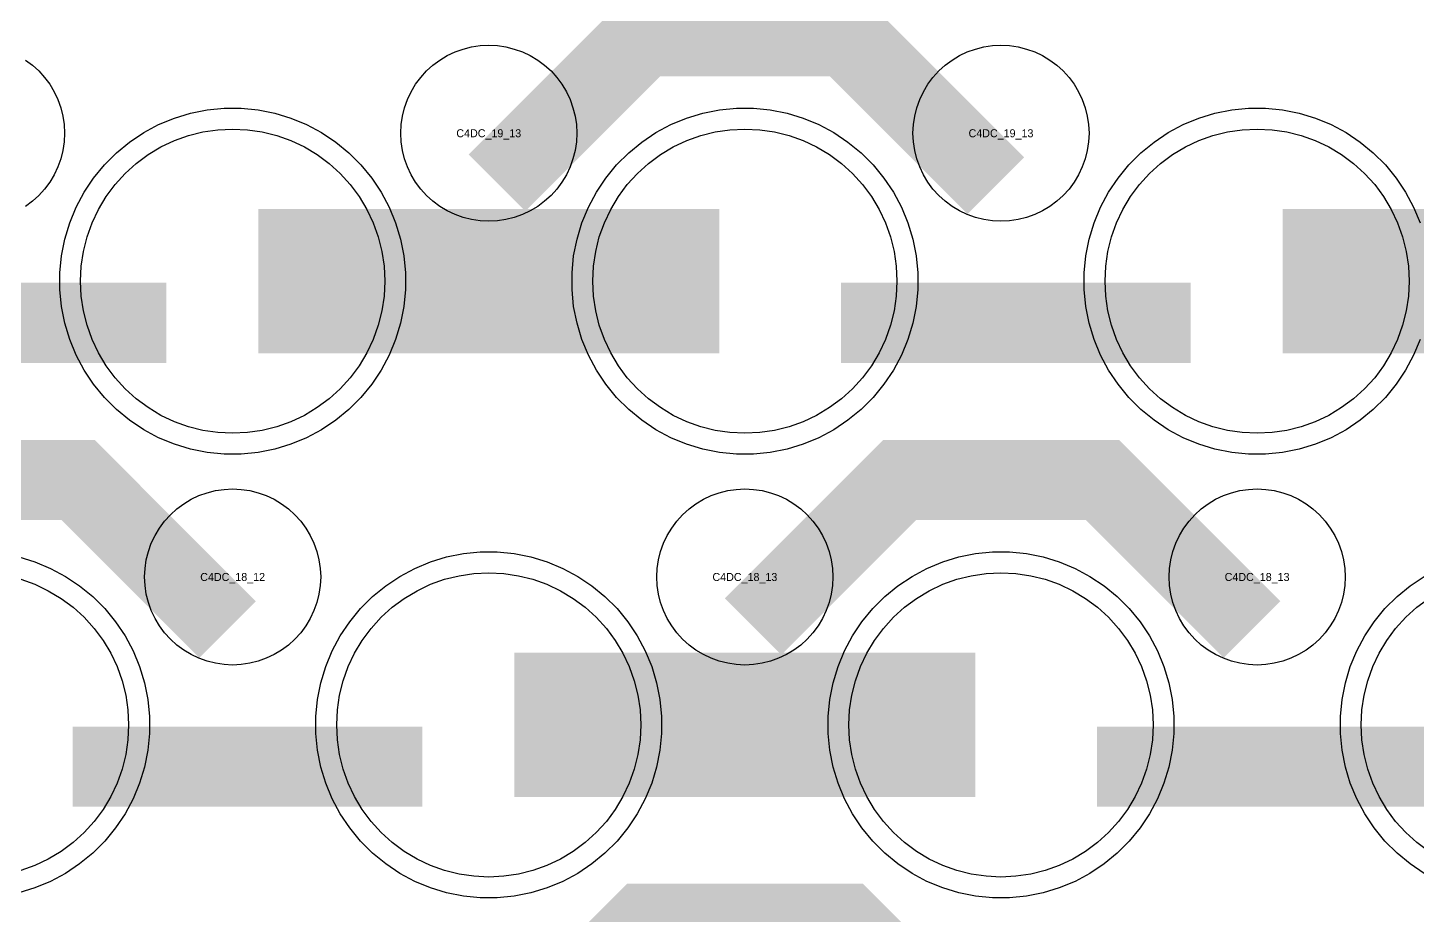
# Model space of a CAD drawing. Extents: x -11880 to 11880, y -14992 to 14992.
# Drawn here: x -7984 to -7550, y -12404.8 to -12127.7 of the extents above; entities that cross this region are included whole.
import ezdxf
from ezdxf.enums import TextEntityAlignment as Align

# ---------------------------------------------------------------- set-up
doc = ezdxf.new("R2010")
doc.units = 0
doc.header["$MEASUREMENT"] = 0
for name, color, linetype in [('GDS_775_DT_237', 138, 'CONTINUOUS'), ('RDL1_FS', 34, 'CONTINUOUS'), ('RDL_BS', 160, 'CONTINUOUS')]:
    doc.layers.add(name, color=color, linetype=linetype)

msp = doc.modelspace()

# ---------------------------------------------------------------- linework, layer by layer
at = {"layer": 'RDL1_FS', "color": 240, "true_color": 0xed1f24}
for points in [[(-7920, -12254.354), (-7924.657, -12254.125), (-7929.268, -12253.441), (-7933.791, -12252.309), (-7938.181, -12250.737), (-7942.395, -12248.745), (-7946.395, -12246.347), (-7950.14, -12243.569), (-7953.594, -12240.439), (-7956.724, -12236.985), (-7959.502, -12233.24), (-7961.9, -12229.24), (-7963.892, -12225.026), (-7965.464, -12220.636), (-7966.596, -12216.113), (-7967.28, -12211.502), (-7967.509, -12206.845), (-7967.28, -12202.188), (-7966.596, -12197.577), (-7965.464, -12193.054), (-7963.892, -12188.664), (-7961.9, -12184.45), (-7959.502, -12180.45), (-7956.724, -12176.705), (-7953.594, -12173.251), (-7950.14, -12170.121), (-7946.395, -12167.343), (-7942.395, -12164.945), (-7938.181, -12162.953), (-7933.791, -12161.381), (-7929.268, -12160.249), (-7924.657, -12159.565), (-7920, -12159.336), (-7915.343, -12159.565), (-7910.732, -12160.249), (-7906.209, -12161.381), (-7901.819, -12162.953), (-7897.605, -12164.945), (-7893.605, -12167.343), (-7889.86, -12170.121), (-7886.406, -12173.251), (-7883.276, -12176.705), (-7880.498, -12180.45), (-7878.1, -12184.45), (-7876.108, -12188.664), (-7874.536, -12193.054), (-7873.404, -12197.577), (-7872.72, -12202.188), (-7872.491, -12206.845), (-7872.72, -12211.502), (-7873.404, -12216.113), (-7874.536, -12220.636), (-7876.108, -12225.026), (-7878.1, -12229.24), (-7880.498, -12233.24), (-7883.276, -12236.985), (-7886.406, -12240.439), (-7889.86, -12243.569), (-7893.605, -12246.347), (-7897.605, -12248.745), (-7901.819, -12250.737), (-7906.209, -12252.309), (-7910.732, -12253.441), (-7915.343, -12254.125)], [(-7760, -12254.354), (-7764.657, -12254.125), (-7769.268, -12253.441), (-7773.791, -12252.309), (-7778.181, -12250.737), (-7782.395, -12248.745), (-7786.395, -12246.347), (-7790.14, -12243.569), (-7793.594, -12240.439), (-7796.724, -12236.985), (-7799.502, -12233.24), (-7801.9, -12229.24), (-7803.892, -12225.026), (-7805.464, -12220.636), (-7806.596, -12216.113), (-7807.28, -12211.502), (-7807.509, -12206.845), (-7807.28, -12202.188), (-7806.596, -12197.577), (-7805.464, -12193.054), (-7803.892, -12188.664), (-7801.9, -12184.45), (-7799.502, -12180.45), (-7796.724, -12176.705), (-7793.594, -12173.251), (-7790.14, -12170.121), (-7786.395, -12167.343), (-7782.395, -12164.945), (-7778.181, -12162.953), (-7773.791, -12161.381), (-7769.268, -12160.249), (-7764.657, -12159.565), (-7760, -12159.336), (-7755.343, -12159.565), (-7750.732, -12160.249), (-7746.209, -12161.381), (-7741.819, -12162.953), (-7737.605, -12164.945), (-7733.605, -12167.343), (-7729.86, -12170.121), (-7726.406, -12173.251), (-7723.276, -12176.705), (-7720.498, -12180.45), (-7718.1, -12184.45), (-7716.108, -12188.664), (-7714.536, -12193.054), (-7713.404, -12197.577), (-7712.72, -12202.188), (-7712.491, -12206.845), (-7712.72, -12211.502), (-7713.404, -12216.113), (-7714.536, -12220.636), (-7716.108, -12225.026), (-7718.1, -12229.24), (-7720.498, -12233.24), (-7723.276, -12236.985), (-7726.406, -12240.439), (-7729.86, -12243.569), (-7733.605, -12246.347), (-7737.605, -12248.745), (-7741.819, -12250.737), (-7746.209, -12252.309), (-7750.732, -12253.441), (-7755.343, -12254.125)], [(-7600, -12254.354), (-7604.657, -12254.125), (-7609.268, -12253.441), (-7613.791, -12252.309), (-7618.181, -12250.737), (-7622.395, -12248.745), (-7626.395, -12246.347), (-7630.14, -12243.569), (-7633.594, -12240.439), (-7636.724, -12236.985), (-7639.502, -12233.24), (-7641.9, -12229.24), (-7643.892, -12225.026), (-7645.464, -12220.636), (-7646.596, -12216.113), (-7647.28, -12211.502), (-7647.509, -12206.845), (-7647.28, -12202.188), (-7646.596, -12197.577), (-7645.464, -12193.054), (-7643.892, -12188.664), (-7641.9, -12184.45), (-7639.502, -12180.45), (-7636.724, -12176.705), (-7633.594, -12173.251), (-7630.14, -12170.121), (-7626.395, -12167.343), (-7622.395, -12164.945), (-7618.181, -12162.953), (-7613.791, -12161.381), (-7609.268, -12160.249), (-7604.657, -12159.565), (-7600, -12159.336), (-7595.343, -12159.565), (-7590.732, -12160.249), (-7586.209, -12161.381), (-7581.819, -12162.953), (-7577.605, -12164.945), (-7573.605, -12167.343), (-7569.86, -12170.121), (-7566.406, -12173.251), (-7563.276, -12176.705), (-7560.498, -12180.45), (-7558.1, -12184.45), (-7556.108, -12188.664), (-7554.536, -12193.054), (-7553.404, -12197.577), (-7552.72, -12202.188), (-7552.491, -12206.845), (-7552.72, -12211.502), (-7553.404, -12216.113), (-7554.536, -12220.636), (-7556.108, -12225.026), (-7558.1, -12229.24), (-7560.498, -12233.24), (-7563.276, -12236.985), (-7566.406, -12240.439), (-7569.86, -12243.569), (-7573.605, -12246.347), (-7577.605, -12248.745), (-7581.819, -12250.737), (-7586.209, -12252.309), (-7590.732, -12253.441), (-7595.343, -12254.125)]]:
    msp.add_lwpolyline(points, close=True, dxfattribs=at)
for points in [[(-7911.998, -12206.845, 45, 45, 0), (-7839.998, -12206.845, 45, 45, 0)], [(-7839.998, -12206.845, 45, 45, 0), (-7767.998, -12206.845, 45, 45, 0)], [(-7591.998, -12206.845, 45, 45, 0), (-7519.998, -12206.845, 45, 45, 0)]]:
    msp.add_lwpolyline(points, format="xyseb", dxfattribs=at)
at = {"layer": 'RDL1_FS'}
for points in [[(-7840, -12392.919), (-7844.657, -12392.69), (-7849.268, -12392.006), (-7853.791, -12390.874), (-7858.181, -12389.302), (-7862.395, -12387.31), (-7866.395, -12384.912), (-7870.14, -12382.134), (-7873.594, -12379.004), (-7876.724, -12375.55), (-7879.502, -12371.805), (-7881.9, -12367.805), (-7883.892, -12363.591), (-7885.464, -12359.201), (-7886.596, -12354.678), (-7887.28, -12350.067), (-7887.509, -12345.41), (-7887.28, -12340.753), (-7886.596, -12336.142), (-7885.464, -12331.619), (-7883.892, -12327.229), (-7881.9, -12323.015), (-7879.502, -12319.015), (-7876.724, -12315.27), (-7873.594, -12311.816), (-7870.14, -12308.686), (-7866.395, -12305.908), (-7862.395, -12303.51), (-7858.181, -12301.518), (-7853.791, -12299.946), (-7849.268, -12298.814), (-7844.657, -12298.13), (-7840, -12297.901), (-7835.343, -12298.13), (-7830.732, -12298.814), (-7826.209, -12299.946), (-7821.819, -12301.518), (-7817.605, -12303.51), (-7813.605, -12305.908), (-7809.86, -12308.686), (-7806.406, -12311.816), (-7803.276, -12315.27), (-7800.498, -12319.015), (-7798.1, -12323.015), (-7796.108, -12327.229), (-7794.536, -12331.619), (-7793.404, -12336.142), (-7792.72, -12340.753), (-7792.491, -12345.41), (-7792.72, -12350.067), (-7793.404, -12354.678), (-7794.536, -12359.201), (-7796.108, -12363.591), (-7798.1, -12367.805), (-7800.498, -12371.805), (-7803.276, -12375.55), (-7806.406, -12379.004), (-7809.86, -12382.134), (-7813.605, -12384.912), (-7817.605, -12387.31), (-7821.819, -12389.302), (-7826.209, -12390.874), (-7830.732, -12392.006), (-7835.343, -12392.69)], [(-7680, -12392.919), (-7684.657, -12392.69), (-7689.268, -12392.006), (-7693.791, -12390.874), (-7698.181, -12389.302), (-7702.395, -12387.31), (-7706.395, -12384.912), (-7710.14, -12382.134), (-7713.594, -12379.004), (-7716.724, -12375.55), (-7719.502, -12371.805), (-7721.9, -12367.805), (-7723.892, -12363.591), (-7725.464, -12359.201), (-7726.596, -12354.678), (-7727.28, -12350.067), (-7727.509, -12345.41), (-7727.28, -12340.753), (-7726.596, -12336.142), (-7725.464, -12331.619), (-7723.892, -12327.229), (-7721.9, -12323.015), (-7719.502, -12319.015), (-7716.724, -12315.27), (-7713.594, -12311.816), (-7710.14, -12308.686), (-7706.395, -12305.908), (-7702.395, -12303.51), (-7698.181, -12301.518), (-7693.791, -12299.946), (-7689.268, -12298.814), (-7684.657, -12298.13), (-7680, -12297.901), (-7675.343, -12298.13), (-7670.732, -12298.814), (-7666.209, -12299.946), (-7661.819, -12301.518), (-7657.605, -12303.51), (-7653.605, -12305.908), (-7649.86, -12308.686), (-7646.406, -12311.816), (-7643.276, -12315.27), (-7640.498, -12319.015), (-7638.1, -12323.015), (-7636.108, -12327.229), (-7634.536, -12331.619), (-7633.404, -12336.142), (-7632.72, -12340.753), (-7632.491, -12345.41), (-7632.72, -12350.067), (-7633.404, -12354.678), (-7634.536, -12359.201), (-7636.108, -12363.591), (-7638.1, -12367.805), (-7640.498, -12371.805), (-7643.276, -12375.55), (-7646.406, -12379.004), (-7649.86, -12382.134), (-7653.605, -12384.912), (-7657.605, -12387.31), (-7661.819, -12389.302), (-7666.209, -12390.874), (-7670.732, -12392.006), (-7675.343, -12392.69)]]:
    msp.add_lwpolyline(points, close=True, dxfattribs=at)
for points in [[(-7986.209, -12299.946), (-7981.819, -12301.518), (-7977.605, -12303.51), (-7973.605, -12305.908), (-7969.86, -12308.686), (-7966.406, -12311.816), (-7963.276, -12315.27), (-7960.498, -12319.015), (-7958.1, -12323.015), (-7956.108, -12327.229), (-7954.536, -12331.619), (-7953.404, -12336.142), (-7952.72, -12340.753), (-7952.491, -12345.41), (-7952.72, -12350.067), (-7953.404, -12354.678), (-7954.536, -12359.201), (-7956.108, -12363.591), (-7958.1, -12367.805), (-7960.498, -12371.805), (-7963.276, -12375.55), (-7966.406, -12379.004), (-7969.86, -12382.134), (-7973.605, -12384.912), (-7977.605, -12387.31), (-7981.819, -12389.302), (-7986.209, -12390.874)], [(-7546.395, -12384.912), (-7550.14, -12382.134), (-7553.594, -12379.004), (-7556.724, -12375.55), (-7559.502, -12371.805), (-7561.9, -12367.805), (-7563.892, -12363.591), (-7565.464, -12359.201), (-7566.596, -12354.678), (-7567.28, -12350.067), (-7567.509, -12345.41), (-7567.28, -12340.753), (-7566.596, -12336.142), (-7565.464, -12331.619), (-7563.892, -12327.229), (-7561.9, -12323.015), (-7559.502, -12319.015), (-7556.724, -12315.27), (-7553.594, -12311.816), (-7550.14, -12308.686), (-7546.395, -12305.908)]]:
    msp.add_lwpolyline(points, dxfattribs=at)
for points in [[(-7831.998, -12345.41, 45, 45, 0), (-7759.998, -12345.41, 45, 45, 0)], [(-7759.998, -12345.41, 45, 45, 0), (-7687.998, -12345.41, 45, 45, 0)]]:
    msp.add_lwpolyline(points, format="xyseb", dxfattribs=at)
at = {"layer": 'RDL_BS'}
for points in [[(-7837.438, -12176.159, 25, 25, 0), (-7791.623, -12130.344, 25, 25, 0), (-7758.07, -12130.344, 25, 25, 0)], [(-7681.599, -12177.058, 25, 25, 0), (-7728.313, -12130.344, 25, 25, 0), (-7758.071, -12130.344, 25, 25, 0)], [(-7921.599, -12315.623, 25, 25, 0), (-7968.313, -12268.909, 25, 25, 0), (-7998.071, -12268.909, 25, 25, 0)], [(-7757.438, -12314.724, 25, 25, 0), (-7711.623, -12268.909, 25, 25, 0), (-7678.07, -12268.909, 25, 25, 0)], [(-7601.599, -12315.623, 25, 25, 0), (-7648.313, -12268.909, 25, 25, 0), (-7678.071, -12268.909, 25, 25, 0)], [(-7969.984, -12358.423, 25, 25, 0), (-7860.719, -12358.423, 25, 25, 0)], [(-7649.984, -12358.423, 25, 25, 0), (-7540.719, -12358.423, 25, 25, 0)], [(-7837.438, -12453.289, 25, 25, 0), (-7791.623, -12407.474, 25, 25, 0), (-7758.07, -12407.474, 25, 25, 0)], [(-7681.599, -12454.188, 25, 25, 0), (-7728.313, -12407.474, 25, 25, 0), (-7758.071, -12407.474, 25, 25, 0)]]:
    msp.add_lwpolyline(points, format="xyseb", dxfattribs=at)
for points in [[(-7840, -12188.151), (-7842.693, -12188.019), (-7845.365, -12187.623), (-7847.984, -12186.966), (-7850.519, -12186.059), (-7852.956, -12184.907), (-7855.28, -12183.514), (-7857.443, -12181.911), (-7859.442, -12180.099), (-7861.254, -12178.1), (-7862.857, -12175.937), (-7864.25, -12173.613), (-7865.402, -12171.176), (-7866.309, -12168.641), (-7866.966, -12166.022), (-7867.362, -12163.35), (-7867.494, -12160.657), (-7867.362, -12157.964), (-7866.966, -12155.292), (-7866.309, -12152.673), (-7865.402, -12150.138), (-7864.25, -12147.701), (-7862.857, -12145.377), (-7861.254, -12143.214), (-7859.442, -12141.215), (-7857.443, -12139.403), (-7855.28, -12137.8), (-7852.956, -12136.407), (-7850.519, -12135.255), (-7847.984, -12134.348), (-7845.365, -12133.691), (-7842.693, -12133.295), (-7840, -12133.163), (-7837.307, -12133.295), (-7834.635, -12133.691), (-7832.016, -12134.348), (-7829.481, -12135.255), (-7827.044, -12136.407), (-7824.72, -12137.8), (-7822.557, -12139.403), (-7820.558, -12141.215), (-7818.746, -12143.214), (-7817.143, -12145.377), (-7815.75, -12147.701), (-7814.598, -12150.138), (-7813.691, -12152.673), (-7813.034, -12155.292), (-7812.638, -12157.964), (-7812.506, -12160.657), (-7812.638, -12163.35), (-7813.034, -12166.022), (-7813.691, -12168.641), (-7814.598, -12171.176), (-7815.75, -12173.613), (-7817.143, -12175.937), (-7818.746, -12178.1), (-7820.558, -12180.099), (-7822.557, -12181.911), (-7824.72, -12183.514), (-7827.044, -12184.907), (-7829.481, -12186.059), (-7832.016, -12186.966), (-7834.635, -12187.623), (-7837.307, -12188.019)], [(-7680, -12188.151), (-7682.693, -12188.019), (-7685.365, -12187.623), (-7687.984, -12186.966), (-7690.519, -12186.059), (-7692.956, -12184.907), (-7695.28, -12183.514), (-7697.443, -12181.911), (-7699.442, -12180.099), (-7701.254, -12178.1), (-7702.857, -12175.937), (-7704.25, -12173.613), (-7705.402, -12171.176), (-7706.309, -12168.641), (-7706.966, -12166.022), (-7707.362, -12163.35), (-7707.494, -12160.657), (-7707.362, -12157.964), (-7706.966, -12155.292), (-7706.309, -12152.673), (-7705.402, -12150.138), (-7704.25, -12147.701), (-7702.857, -12145.377), (-7701.254, -12143.214), (-7699.442, -12141.215), (-7697.443, -12139.403), (-7695.28, -12137.8), (-7692.956, -12136.407), (-7690.519, -12135.255), (-7687.984, -12134.348), (-7685.365, -12133.691), (-7682.693, -12133.295), (-7680, -12133.163), (-7677.307, -12133.295), (-7674.635, -12133.691), (-7672.016, -12134.348), (-7669.481, -12135.255), (-7667.044, -12136.407), (-7664.72, -12137.8), (-7662.557, -12139.403), (-7660.558, -12141.215), (-7658.746, -12143.214), (-7657.143, -12145.377), (-7655.75, -12147.701), (-7654.598, -12150.138), (-7653.691, -12152.673), (-7653.034, -12155.292), (-7652.638, -12157.964), (-7652.506, -12160.657), (-7652.638, -12163.35), (-7653.034, -12166.022), (-7653.691, -12168.641), (-7654.598, -12171.176), (-7655.75, -12173.613), (-7657.143, -12175.937), (-7658.746, -12178.1), (-7660.558, -12180.099), (-7662.557, -12181.911), (-7664.72, -12183.514), (-7667.044, -12184.907), (-7669.481, -12186.059), (-7672.016, -12186.966), (-7674.635, -12187.623), (-7677.307, -12188.019)], [(-7920, -12326.716), (-7922.693, -12326.584), (-7925.365, -12326.188), (-7927.984, -12325.531), (-7930.519, -12324.624), (-7932.956, -12323.472), (-7935.28, -12322.079), (-7937.443, -12320.476), (-7939.442, -12318.664), (-7941.254, -12316.665), (-7942.857, -12314.502), (-7944.25, -12312.178), (-7945.402, -12309.741), (-7946.309, -12307.206), (-7946.966, -12304.587), (-7947.362, -12301.915), (-7947.494, -12299.222), (-7947.362, -12296.529), (-7946.966, -12293.857), (-7946.309, -12291.238), (-7945.402, -12288.703), (-7944.25, -12286.266), (-7942.857, -12283.942), (-7941.254, -12281.779), (-7939.442, -12279.78), (-7937.443, -12277.968), (-7935.28, -12276.365), (-7932.956, -12274.972), (-7930.519, -12273.82), (-7927.984, -12272.913), (-7925.365, -12272.256), (-7922.693, -12271.86), (-7920, -12271.728), (-7917.307, -12271.86), (-7914.635, -12272.256), (-7912.016, -12272.913), (-7909.481, -12273.82), (-7907.044, -12274.972), (-7904.72, -12276.365), (-7902.557, -12277.968), (-7900.558, -12279.78), (-7898.746, -12281.779), (-7897.143, -12283.942), (-7895.75, -12286.266), (-7894.598, -12288.703), (-7893.691, -12291.238), (-7893.034, -12293.857), (-7892.638, -12296.529), (-7892.506, -12299.222), (-7892.638, -12301.915), (-7893.034, -12304.587), (-7893.691, -12307.206), (-7894.598, -12309.741), (-7895.75, -12312.178), (-7897.143, -12314.502), (-7898.746, -12316.665), (-7900.558, -12318.664), (-7902.557, -12320.476), (-7904.72, -12322.079), (-7907.044, -12323.472), (-7909.481, -12324.624), (-7912.016, -12325.531), (-7914.635, -12326.188), (-7917.307, -12326.584)], [(-7760, -12326.716), (-7762.693, -12326.584), (-7765.365, -12326.188), (-7767.984, -12325.531), (-7770.519, -12324.624), (-7772.956, -12323.472), (-7775.28, -12322.079), (-7777.443, -12320.476), (-7779.442, -12318.664), (-7781.254, -12316.665), (-7782.857, -12314.502), (-7784.25, -12312.178), (-7785.402, -12309.741), (-7786.309, -12307.206), (-7786.966, -12304.587), (-7787.362, -12301.915), (-7787.494, -12299.222), (-7787.362, -12296.529), (-7786.966, -12293.857), (-7786.309, -12291.238), (-7785.402, -12288.703), (-7784.25, -12286.266), (-7782.857, -12283.942), (-7781.254, -12281.779), (-7779.442, -12279.78), (-7777.443, -12277.968), (-7775.28, -12276.365), (-7772.956, -12274.972), (-7770.519, -12273.82), (-7767.984, -12272.913), (-7765.365, -12272.256), (-7762.693, -12271.86), (-7760, -12271.728), (-7757.307, -12271.86), (-7754.635, -12272.256), (-7752.016, -12272.913), (-7749.481, -12273.82), (-7747.044, -12274.972), (-7744.72, -12276.365), (-7742.557, -12277.968), (-7740.558, -12279.78), (-7738.746, -12281.779), (-7737.143, -12283.942), (-7735.75, -12286.266), (-7734.598, -12288.703), (-7733.691, -12291.238), (-7733.034, -12293.857), (-7732.638, -12296.529), (-7732.506, -12299.222), (-7732.638, -12301.915), (-7733.034, -12304.587), (-7733.691, -12307.206), (-7734.598, -12309.741), (-7735.75, -12312.178), (-7737.143, -12314.502), (-7738.746, -12316.665), (-7740.558, -12318.664), (-7742.557, -12320.476), (-7744.72, -12322.079), (-7747.044, -12323.472), (-7749.481, -12324.624), (-7752.016, -12325.531), (-7754.635, -12326.188), (-7757.307, -12326.584)], [(-7600, -12326.716), (-7602.693, -12326.584), (-7605.365, -12326.188), (-7607.984, -12325.531), (-7610.519, -12324.624), (-7612.956, -12323.472), (-7615.28, -12322.079), (-7617.443, -12320.476), (-7619.442, -12318.664), (-7621.254, -12316.665), (-7622.857, -12314.502), (-7624.25, -12312.178), (-7625.402, -12309.741), (-7626.309, -12307.206), (-7626.966, -12304.587), (-7627.362, -12301.915), (-7627.494, -12299.222), (-7627.362, -12296.529), (-7626.966, -12293.857), (-7626.309, -12291.238), (-7625.402, -12288.703), (-7624.25, -12286.266), (-7622.857, -12283.942), (-7621.254, -12281.779), (-7619.442, -12279.78), (-7617.443, -12277.968), (-7615.28, -12276.365), (-7612.956, -12274.972), (-7610.519, -12273.82), (-7607.984, -12272.913), (-7605.365, -12272.256), (-7602.693, -12271.86), (-7600, -12271.728), (-7597.307, -12271.86), (-7594.635, -12272.256), (-7592.016, -12272.913), (-7589.481, -12273.82), (-7587.044, -12274.972), (-7584.72, -12276.365), (-7582.557, -12277.968), (-7580.558, -12279.78), (-7578.746, -12281.779), (-7577.143, -12283.942), (-7575.75, -12286.266), (-7574.598, -12288.703), (-7573.691, -12291.238), (-7573.034, -12293.857), (-7572.638, -12296.529), (-7572.506, -12299.222), (-7572.638, -12301.915), (-7573.034, -12304.587), (-7573.691, -12307.206), (-7574.598, -12309.741), (-7575.75, -12312.178), (-7577.143, -12314.502), (-7578.746, -12316.665), (-7580.558, -12318.664), (-7582.557, -12320.476), (-7584.72, -12322.079), (-7587.044, -12323.472), (-7589.481, -12324.624), (-7592.016, -12325.531), (-7594.635, -12326.188), (-7597.307, -12326.584)], [(-7842.644, -12399.41), (-7847.938, -12398.893), (-7853.165, -12397.847), (-7858.205, -12396.316), (-7863.115, -12394.285), (-7867.777, -12391.793), (-7872.191, -12388.846), (-7876.292, -12385.484), (-7880.074, -12381.702), (-7883.436, -12377.601), (-7886.383, -12373.187), (-7888.875, -12368.525), (-7890.906, -12363.615), (-7892.437, -12358.575), (-7893.483, -12353.348), (-7894, -12348.054), (-7894, -12342.766), (-7893.483, -12337.472), (-7892.437, -12332.245), (-7890.906, -12327.205), (-7888.875, -12322.295), (-7886.383, -12317.633), (-7883.436, -12313.219), (-7880.074, -12309.118), (-7876.292, -12305.336), (-7872.191, -12301.974), (-7867.777, -12299.027), (-7863.115, -12296.535), (-7858.205, -12294.504), (-7853.165, -12292.973), (-7847.938, -12291.927), (-7842.644, -12291.41), (-7837.356, -12291.41), (-7832.062, -12291.927), (-7826.835, -12292.973), (-7821.795, -12294.504), (-7816.885, -12296.535), (-7812.223, -12299.027), (-7807.809, -12301.974), (-7803.708, -12305.336), (-7799.926, -12309.118), (-7796.564, -12313.219), (-7793.617, -12317.633), (-7791.125, -12322.295), (-7789.094, -12327.205), (-7787.563, -12332.245), (-7786.517, -12337.472), (-7786, -12342.766), (-7786, -12348.054), (-7786.517, -12353.348), (-7787.563, -12358.575), (-7789.094, -12363.615), (-7791.125, -12368.525), (-7793.617, -12373.187), (-7796.564, -12377.601), (-7799.926, -12381.702), (-7803.708, -12385.484), (-7807.809, -12388.846), (-7812.223, -12391.793), (-7816.885, -12394.285), (-7821.795, -12396.316), (-7826.835, -12397.847), (-7832.062, -12398.893), (-7837.356, -12399.41)], [(-7682.644, -12399.41), (-7687.938, -12398.893), (-7693.165, -12397.847), (-7698.205, -12396.316), (-7703.115, -12394.285), (-7707.777, -12391.793), (-7712.191, -12388.846), (-7716.292, -12385.484), (-7720.074, -12381.702), (-7723.436, -12377.601), (-7726.383, -12373.187), (-7728.875, -12368.525), (-7730.906, -12363.615), (-7732.437, -12358.575), (-7733.483, -12353.348), (-7734, -12348.054), (-7734, -12342.766), (-7733.483, -12337.472), (-7732.437, -12332.245), (-7730.906, -12327.205), (-7728.875, -12322.295), (-7726.383, -12317.633), (-7723.436, -12313.219), (-7720.074, -12309.118), (-7716.292, -12305.336), (-7712.191, -12301.974), (-7707.777, -12299.027), (-7703.115, -12296.535), (-7698.205, -12294.504), (-7693.165, -12292.973), (-7687.938, -12291.927), (-7682.644, -12291.41), (-7677.356, -12291.41), (-7672.062, -12291.927), (-7666.835, -12292.973), (-7661.795, -12294.504), (-7656.885, -12296.535), (-7652.223, -12299.027), (-7647.809, -12301.974), (-7643.708, -12305.336), (-7639.926, -12309.118), (-7636.564, -12313.219), (-7633.617, -12317.633), (-7631.125, -12322.295), (-7629.094, -12327.205), (-7627.563, -12332.245), (-7626.517, -12337.472), (-7626, -12342.766), (-7626, -12348.054), (-7626.517, -12353.348), (-7627.563, -12358.575), (-7629.094, -12363.615), (-7631.125, -12368.525), (-7633.617, -12373.187), (-7636.564, -12377.601), (-7639.926, -12381.702), (-7643.708, -12385.484), (-7647.809, -12388.846), (-7652.223, -12391.793), (-7656.885, -12394.285), (-7661.795, -12396.316), (-7666.835, -12397.847), (-7672.062, -12398.893), (-7677.356, -12399.41)]]:
    msp.add_lwpolyline(points, close=True, dxfattribs=at)
for points in [[(-7984.72, -12137.8), (-7982.557, -12139.403), (-7980.558, -12141.215), (-7978.746, -12143.214), (-7977.143, -12145.377), (-7975.75, -12147.701), (-7974.598, -12150.138), (-7973.691, -12152.673), (-7973.034, -12155.292), (-7972.638, -12157.964), (-7972.506, -12160.657), (-7972.638, -12163.35), (-7973.034, -12166.022), (-7973.691, -12168.641), (-7974.598, -12171.176), (-7975.75, -12173.613), (-7977.143, -12175.937), (-7978.746, -12178.1), (-7980.558, -12180.099), (-7982.557, -12181.911), (-7984.72, -12183.514)], [(-7986.835, -12292.973), (-7981.795, -12294.504), (-7976.885, -12296.535), (-7972.223, -12299.027), (-7967.809, -12301.974), (-7963.708, -12305.336), (-7959.926, -12309.118), (-7956.564, -12313.219), (-7953.617, -12317.633), (-7951.125, -12322.295), (-7949.094, -12327.205), (-7947.563, -12332.245), (-7946.517, -12337.472), (-7946, -12342.766), (-7946, -12348.054), (-7946.517, -12353.348), (-7947.563, -12358.575), (-7949.094, -12363.615), (-7951.125, -12368.525), (-7953.617, -12373.187), (-7956.564, -12377.601), (-7959.926, -12381.702), (-7963.708, -12385.484), (-7967.809, -12388.846), (-7972.223, -12391.793), (-7976.885, -12394.285), (-7981.795, -12396.316), (-7986.835, -12397.847)], [(-7547.777, -12391.793), (-7552.191, -12388.846), (-7556.292, -12385.484), (-7560.074, -12381.702), (-7563.436, -12377.601), (-7566.383, -12373.187), (-7568.875, -12368.525), (-7570.906, -12363.615), (-7572.437, -12358.575), (-7573.483, -12353.348), (-7574, -12348.054), (-7574, -12342.766), (-7573.483, -12337.472), (-7572.437, -12332.245), (-7570.906, -12327.205), (-7568.875, -12322.295), (-7566.383, -12317.633), (-7563.436, -12313.219), (-7560.074, -12309.118), (-7556.292, -12305.336), (-7552.191, -12301.974), (-7547.777, -12299.027)]]:
    msp.add_lwpolyline(points, dxfattribs=at)
at = {"layer": 'RDL_BS', "color": 240, "true_color": 0xed1f24}
for points in [[(-7922.644, -12260.845), (-7927.938, -12260.328), (-7933.165, -12259.282), (-7938.205, -12257.751), (-7943.115, -12255.72), (-7947.777, -12253.228), (-7952.191, -12250.281), (-7956.292, -12246.919), (-7960.074, -12243.137), (-7963.436, -12239.036), (-7966.383, -12234.622), (-7968.875, -12229.96), (-7970.906, -12225.05), (-7972.437, -12220.01), (-7973.483, -12214.783), (-7974, -12209.489), (-7974, -12204.201), (-7973.483, -12198.907), (-7972.437, -12193.68), (-7970.906, -12188.64), (-7968.875, -12183.73), (-7966.383, -12179.068), (-7963.436, -12174.654), (-7960.074, -12170.553), (-7956.292, -12166.771), (-7952.191, -12163.409), (-7947.777, -12160.462), (-7943.115, -12157.97), (-7938.205, -12155.939), (-7933.165, -12154.408), (-7927.938, -12153.362), (-7922.644, -12152.845), (-7917.356, -12152.845), (-7912.062, -12153.362), (-7906.835, -12154.408), (-7901.795, -12155.939), (-7896.885, -12157.97), (-7892.223, -12160.462), (-7887.809, -12163.409), (-7883.708, -12166.771), (-7879.926, -12170.553), (-7876.564, -12174.654), (-7873.617, -12179.068), (-7871.125, -12183.73), (-7869.094, -12188.64), (-7867.563, -12193.68), (-7866.517, -12198.907), (-7866, -12204.201), (-7866, -12209.489), (-7866.517, -12214.783), (-7867.563, -12220.01), (-7869.094, -12225.05), (-7871.125, -12229.96), (-7873.617, -12234.622), (-7876.564, -12239.036), (-7879.926, -12243.137), (-7883.708, -12246.919), (-7887.809, -12250.281), (-7892.223, -12253.228), (-7896.885, -12255.72), (-7901.795, -12257.751), (-7906.835, -12259.282), (-7912.062, -12260.328), (-7917.356, -12260.845)], [(-7762.644, -12260.845), (-7767.938, -12260.328), (-7773.165, -12259.282), (-7778.205, -12257.751), (-7783.115, -12255.72), (-7787.777, -12253.228), (-7792.191, -12250.281), (-7796.292, -12246.919), (-7800.074, -12243.137), (-7803.436, -12239.036), (-7806.383, -12234.622), (-7808.875, -12229.96), (-7810.906, -12225.05), (-7812.437, -12220.01), (-7813.483, -12214.783), (-7814, -12209.489), (-7814, -12204.201), (-7813.483, -12198.907), (-7812.437, -12193.68), (-7810.906, -12188.64), (-7808.875, -12183.73), (-7806.383, -12179.068), (-7803.436, -12174.654), (-7800.074, -12170.553), (-7796.292, -12166.771), (-7792.191, -12163.409), (-7787.777, -12160.462), (-7783.115, -12157.97), (-7778.205, -12155.939), (-7773.165, -12154.408), (-7767.938, -12153.362), (-7762.644, -12152.845), (-7757.356, -12152.845), (-7752.062, -12153.362), (-7746.835, -12154.408), (-7741.795, -12155.939), (-7736.885, -12157.97), (-7732.223, -12160.462), (-7727.809, -12163.409), (-7723.708, -12166.771), (-7719.926, -12170.553), (-7716.564, -12174.654), (-7713.617, -12179.068), (-7711.125, -12183.73), (-7709.094, -12188.64), (-7707.563, -12193.68), (-7706.517, -12198.907), (-7706, -12204.201), (-7706, -12209.489), (-7706.517, -12214.783), (-7707.563, -12220.01), (-7709.094, -12225.05), (-7711.125, -12229.96), (-7713.617, -12234.622), (-7716.564, -12239.036), (-7719.926, -12243.137), (-7723.708, -12246.919), (-7727.809, -12250.281), (-7732.223, -12253.228), (-7736.885, -12255.72), (-7741.795, -12257.751), (-7746.835, -12259.282), (-7752.062, -12260.328), (-7757.356, -12260.845)]]:
    msp.add_lwpolyline(points, close=True, dxfattribs=at)
msp.add_lwpolyline([(-7549.094, -12225.05), (-7551.125, -12229.96), (-7553.617, -12234.622), (-7556.564, -12239.036), (-7559.926, -12243.137), (-7563.708, -12246.919), (-7567.809, -12250.281), (-7572.223, -12253.228), (-7576.885, -12255.72), (-7581.795, -12257.751), (-7586.835, -12259.282), (-7592.062, -12260.328), (-7597.356, -12260.845), (-7602.644, -12260.845), (-7607.938, -12260.328), (-7613.165, -12259.282), (-7618.205, -12257.751), (-7623.115, -12255.72), (-7627.777, -12253.228), (-7632.191, -12250.281), (-7636.292, -12246.919), (-7640.074, -12243.137), (-7643.436, -12239.036), (-7646.383, -12234.622), (-7648.875, -12229.96), (-7650.906, -12225.05), (-7652.437, -12220.01), (-7653.483, -12214.783), (-7654, -12209.489), (-7654, -12204.201), (-7653.483, -12198.907), (-7652.437, -12193.68), (-7650.906, -12188.64), (-7648.875, -12183.73), (-7646.383, -12179.068), (-7643.436, -12174.654), (-7640.074, -12170.553), (-7636.292, -12166.771), (-7632.191, -12163.409), (-7627.777, -12160.462), (-7623.115, -12157.97), (-7618.205, -12155.939), (-7613.165, -12154.408), (-7607.938, -12153.362), (-7602.644, -12152.845), (-7597.356, -12152.845), (-7592.062, -12153.362), (-7586.835, -12154.408), (-7581.795, -12155.939), (-7576.885, -12157.97), (-7572.223, -12160.462), (-7567.809, -12163.409), (-7563.708, -12166.771), (-7559.926, -12170.553), (-7556.564, -12174.654), (-7553.617, -12179.068), (-7551.125, -12183.73), (-7549.094, -12188.64)], dxfattribs=at)
for points in [[(-8049.984, -12219.858, 25, 25, 0), (-7940.719, -12219.858, 25, 25, 0)], [(-7729.984, -12219.858, 25, 25, 0), (-7620.719, -12219.858, 25, 25, 0)]]:
    msp.add_lwpolyline(points, format="xyseb", dxfattribs=at)

# ---------------------------------------------------------------- texts
at = {"layer": 'GDS_775_DT_237'}
for s, p in [('C4DC_19_13', (-7840, -12160.657)), ('C4DC_19_13', (-7840, -12160.657)), ('C4DC_19_13', (-7680, -12160.657)), ('C4DC_19_13', (-7680, -12160.657)), ('C4DC_18_12', (-7920, -12299.222)), ('C4DC_18_12', (-7920, -12299.222)), ('C4DC_18_13', (-7760, -12299.222)), ('C4DC_18_13', (-7760, -12299.222)), ('C4DC_18_13', (-7600, -12299.222)), ('C4DC_18_13', (-7600, -12299.222))]:
    msp.add_text(s, height=2.5, dxfattribs=at).set_placement(p, align=Align.MIDDLE_CENTER)

doc.saveas('drawing.dxf')
